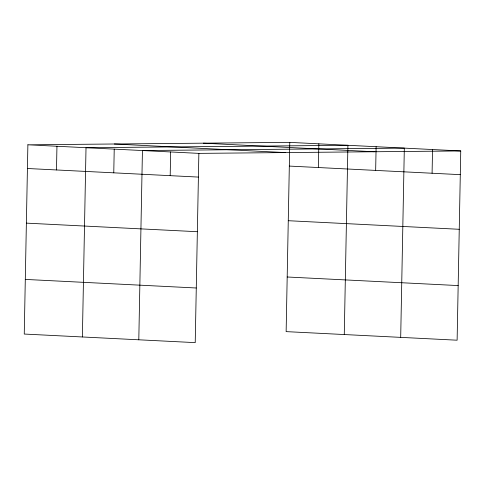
<?xml version="1.0" encoding="UTF-8"?>
<svg xmlns="http://www.w3.org/2000/svg" width="485" height="485" viewBox="0 0 485 485"><rect width="100%" height="100%" fill="white"/><g stroke="black" fill="none" stroke-linecap="round" stroke-linejoin="round"><path stroke-width="0.73" d="M27.881 144.797L24.25 334.05L195.225 342.628L198.862 153.375L27.881 144.797L289.775 142.372L460.75 150.95L457.119 340.203L286.138 331.625L289.775 142.372M56.496 169.956L56.951 146.252M82.383 336.966L86.015 147.713L347.909 145.294L344.271 334.541M113.769 172.83L114.224 149.125M138.801 339.797L142.438 150.544L404.326 148.119L400.695 337.372M170.193 175.661L170.647 151.957M318.384 167.537L318.839 143.833M375.663 170.411L376.117 146.706M432.087 173.242L432.541 149.538M198.862 153.375L460.75 150.95M203.348 143.172L374.329 151.75M114.308 143.996L285.283 152.575M289.321 166.082L460.295 174.655M27.427 168.501L198.407 177.08M288.272 220.711L459.246 229.29M26.378 223.13L197.353 231.709M287.187 276.996L458.167 285.574M25.299 279.415L196.273 287.993"/></g></svg>
